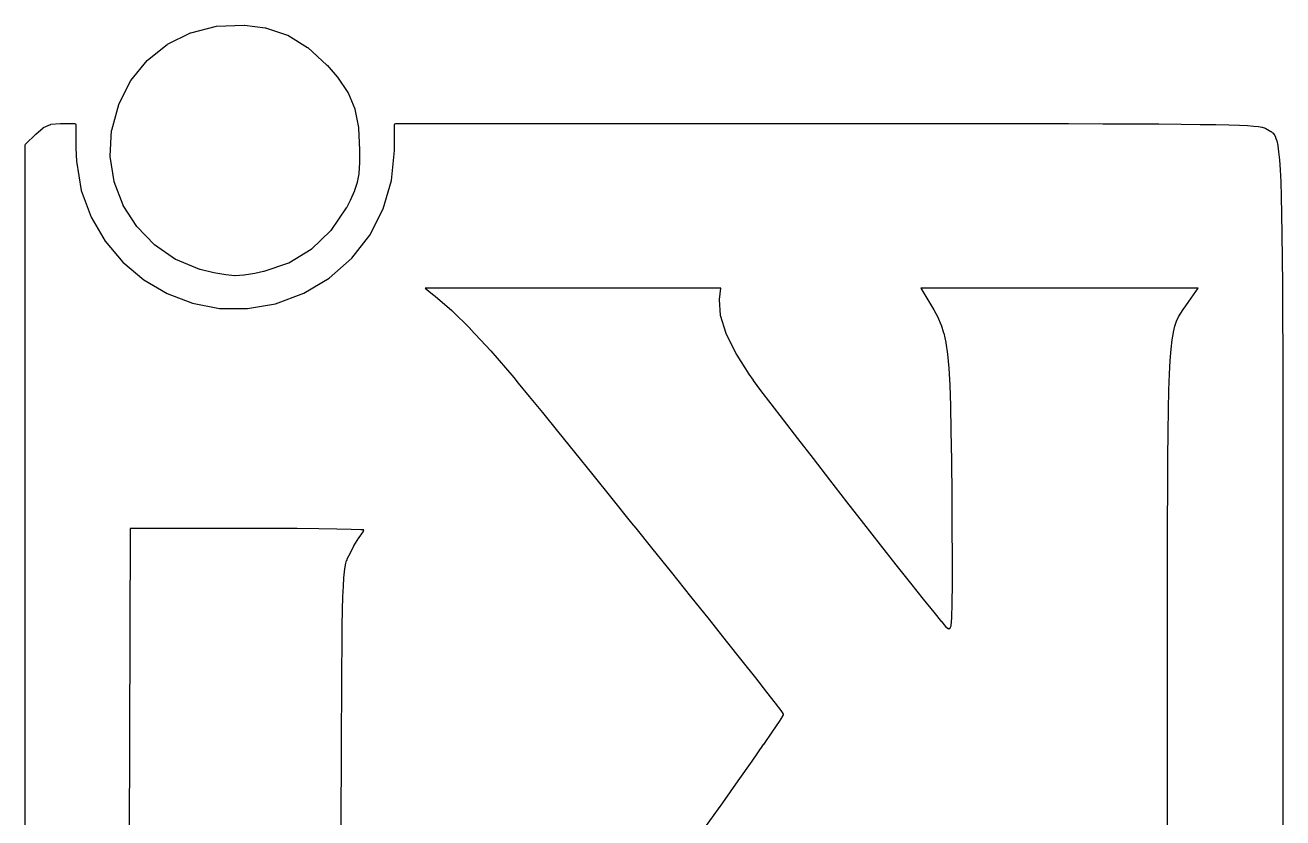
# Model space of a CAD drawing. Extents: x 131 to 165.5, y -106.3 to -66.1.
# Drawn here: x 160.753 to 165.482, y -69.098 to -66.118 of the extents above; entities that cross this region are included whole.
import ezdxf

# ---------------------------------------------------------------- set-up
doc = ezdxf.new("R2010")
doc.units = 0
doc.layers.add('BLACK', color=7, linetype='CONTINUOUS')

msp = doc.modelspace()

# ---------------------------------------------------------------- linework, layer by layer
at = {"layer": 'BLACK', "linetype": 'CONTINUOUS'}
for p, q in [((161.287967, -66.189159), (161.374551, -66.146327)), ((161.374551, -66.146327), (161.375102, -66.14629)), ((161.375102, -66.14629), (161.375547, -66.14596)), ((161.375547, -66.14596), (161.471822, -66.121722)), ((161.471822, -66.121722), (161.472359, -66.121801)), ((161.472359, -66.121801), (161.472851, -66.121575)), ((161.472851, -66.121575), (161.576736, -66.11758)), ((161.576736, -66.11758), (161.577153, -66.117734)), ((161.577153, -66.117734), (161.577584, -66.117619)), ((161.577584, -66.117619), (161.655218, -66.127893)), ((161.655218, -66.127893), (161.655639, -66.128136)), ((161.655639, -66.128136), (161.656123, -66.1281)), ((161.656123, -66.1281), (161.738875, -66.155303)), ((161.738875, -66.155303), (161.73932, -66.155686)), ((161.73932, -66.155686), (161.739901, -66.155775)), ((161.739901, -66.155775), (161.814994, -66.201206)), ((161.212252, -66.249513), (161.287063, -66.189735)), ((161.287063, -66.189735), (161.287598, -66.189579)), ((161.287598, -66.189579), (161.287967, -66.189159)), ((161.814994, -66.201206), (161.815298, -66.20162)), ((161.815298, -66.20162), (161.815782, -66.201796)), ((161.815782, -66.201796), (161.887674, -66.267614)), ((161.150536, -66.325342), (161.211492, -66.250267)), ((161.211492, -66.250267), (161.211982, -66.250001)), ((161.211982, -66.250001), (161.212252, -66.249513)), ((161.887674, -66.267614), (161.8878, -66.267884)), ((161.8878, -66.267884), (161.888069, -66.268018)), ((161.888069, -66.268018), (161.926617, -66.312283)), ((161.10494, -66.414958), (161.149959, -66.326231)), ((161.149959, -66.326231), (161.150378, -66.325871)), ((161.150378, -66.325871), (161.150536, -66.325342)), ((161.926617, -66.312283), (161.92672, -66.312591)), ((161.92672, -66.312591), (161.92699, -66.31277)), ((161.92699, -66.31277), (161.966401, -66.371164)), ((161.966401, -66.371164), (161.966505, -66.371674)), ((161.966505, -66.371674), (161.966873, -66.372042)), ((161.966873, -66.372042), (161.992063, -66.432667)), ((161.078312, -66.512215), (161.104575, -66.415904)), ((161.104575, -66.415904), (161.104899, -66.415485)), ((161.104899, -66.415485), (161.10494, -66.414958)), ((161.992063, -66.432667), (161.992063, -66.433194)), ((161.992063, -66.433194), (161.992355, -66.433635)), ((161.992355, -66.433635), (162.00577, -66.502915)), ((160.754331, -66.565495), (160.792713, -66.527114)), ((160.792713, -66.527114), (160.792876, -66.527046)), ((160.792876, -66.527046), (160.792955, -66.526888)), ((160.792955, -66.526888), (160.820061, -66.503149)), ((160.820061, -66.503149), (160.820803, -66.502897)), ((160.820803, -66.502897), (160.821346, -66.502332)), ((160.821346, -66.502332), (160.848244, -66.490532)), ((160.848244, -66.490532), (160.849099, -66.490514)), ((160.849099, -66.490514), (160.849863, -66.490126)), ((160.849863, -66.490126), (160.886169, -66.487282)), ((160.886169, -66.487282), (160.886367, -66.487346)), ((160.886367, -66.487346), (160.88656, -66.487267)), ((160.88656, -66.487267), (160.938489, -66.487267)), ((160.938489, -66.487267), (160.942025, -66.488731)), ((160.942025, -66.488731), (160.943489, -66.492267)), ((160.943489, -66.492267), (160.943489, -66.580114)), ((161.072295, -66.610495), (161.078145, -66.51323)), ((161.078145, -66.51323), (161.078379, -66.512747)), ((161.078379, -66.512747), (161.078312, -66.512215)), ((162.00577, -66.502915), (162.005694, -66.503283)), ((162.005694, -66.503283), (162.005855, -66.503623)), ((162.005855, -66.503623), (162.009942, -66.58798)), ((162.1414, -66.492267), (162.142864, -66.488731)), ((162.1414, -66.58882), (162.1414, -66.492267)), ((162.142864, -66.488731), (162.1464, -66.487267)), ((162.1464, -66.487267), (163.766753, -66.487267)), ((163.766753, -66.487267), (163.977897, -66.48728)), ((163.977897, -66.48728), (163.977898, -66.48728)), ((163.977898, -66.48728), (164.182021, -66.48733)), ((164.182021, -66.48733), (164.182023, -66.48733)), ((164.182023, -66.48733), (164.365689, -66.48743)), ((164.365689, -66.48743), (164.365691, -66.48743)), ((164.365691, -66.48743), (164.529996, -66.487592)), ((164.529996, -66.487592), (164.529997, -66.487592)), ((164.529997, -66.487592), (164.529999, -66.487592)), ((164.529999, -66.487592), (164.676037, -66.487829)), ((164.676037, -66.487829), (164.676039, -66.48783)), ((164.676039, -66.48783), (164.676042, -66.487829)), ((164.676042, -66.487829), (164.804906, -66.488153)), ((164.804906, -66.488153), (164.804909, -66.488154)), ((164.804909, -66.488154), (164.804913, -66.488153)), ((164.804913, -66.488153), (164.917702, -66.488575)), ((164.917702, -66.488575), (164.917705, -66.488576)), ((164.917705, -66.488576), (164.91771, -66.488575)), ((164.91771, -66.488575), (165.015515, -66.489109)), ((165.015515, -66.489109), (165.01552, -66.489111)), ((165.01552, -66.489111), (165.015527, -66.489109)), ((165.015527, -66.489109), (165.099444, -66.489767)), ((165.099444, -66.489767), (165.099451, -66.48977)), ((165.099451, -66.48977), (165.09946, -66.489767)), ((165.09946, -66.489767), (165.170582, -66.490561)), ((165.170582, -66.490561), (165.170594, -66.490566)), ((165.170594, -66.490566), (165.170606, -66.490562)), ((165.170606, -66.490562), (165.230029, -66.491505)), ((165.230029, -66.491505), (165.230045, -66.491511)), ((165.230045, -66.491511), (165.230063, -66.491505)), ((165.230063, -66.491505), (165.278881, -66.492609)), ((165.278881, -66.492609), (165.278906, -66.49262)), ((165.278906, -66.49262), (165.27893, -66.492611)), ((165.27893, -66.492611), (165.31824, -66.493887)), ((165.31824, -66.493887), (165.318276, -66.493903)), ((165.318276, -66.493903), (165.318314, -66.49389)), ((165.318314, -66.49389), (165.349206, -66.495353)), ((165.349206, -66.495353), (165.34926, -66.495378)), ((165.34926, -66.495378), (165.34932, -66.495359)), ((165.34932, -66.495359), (165.372892, -66.497019)), ((165.372892, -66.497019), (165.372981, -66.497063)), ((165.372981, -66.497063), (165.373077, -66.497036)), ((165.373077, -66.497036), (165.390423, -66.498907)), ((165.390423, -66.498907), (165.390568, -66.498986)), ((165.390568, -66.498986), (165.390731, -66.49895)), ((165.390731, -66.49895), (165.402944, -66.501044)), ((165.402944, -66.501044), (165.403184, -66.501195)), ((165.403184, -66.501195), (165.403468, -66.501163)), ((165.403468, -66.501163), (165.411644, -66.503491)), ((165.411644, -66.503491), (165.412013, -66.503783)), ((165.412013, -66.503783), (165.412483, -66.503814)), ((165.412483, -66.503814), (165.417717, -66.50639)), ((165.417717, -66.50639), (165.417857, -66.506549)), ((165.417857, -66.506549), (165.418065, -66.50658)), ((165.418065, -66.50658), (165.423943, -66.510078)), ((165.423943, -66.510078), (165.430591, -66.513545)), ((165.430591, -66.513545), (165.43065, -66.513615)), ((165.43065, -66.513615), (165.430743, -66.513627)), ((165.430743, -66.513627), (165.436942, -66.517137)), ((165.436942, -66.517137), (165.437184, -66.517447)), ((165.437184, -66.517447), (165.437564, -66.517554)), ((165.437564, -66.517554), (165.443212, -66.521984)), ((165.443212, -66.521984), (165.443495, -66.522486)), ((165.443495, -66.522486), (165.444003, -66.522761)), ((165.444003, -66.522761), (165.449124, -66.529051)), ((165.449124, -66.529051), (165.449282, -66.529581)), ((165.449282, -66.529581), (165.449704, -66.529942)), ((165.449704, -66.529942), (165.454326, -66.539035)), ((160.752866, -66.569031), (160.754331, -66.565495)), ((160.752867, -66.569033), (160.752866, -66.569031)), ((160.752867, -68.760602), (160.752867, -66.569033)), ((160.943489, -66.580114), (160.94541, -66.629584)), ((165.454326, -66.539035), (165.454358, -66.539447)), ((165.454358, -66.539447), (165.454627, -66.539764)), ((165.454627, -66.539764), (165.458773, -66.552603)), ((165.458773, -66.552603), (165.45875, -66.552878)), ((165.45875, -66.552878), (165.458907, -66.553107)), ((165.458907, -66.553107), (165.462605, -66.57063)), ((165.462605, -66.57063), (165.462572, -66.570806)), ((165.462572, -66.570806), (165.462664, -66.570962)), ((165.462664, -66.570962), (165.465938, -66.594113)), ((161.072478, -66.611027), (161.072295, -66.610495)), ((161.072347, -66.611577), (161.072478, -66.611027)), ((161.087201, -66.705435), (161.072347, -66.611577)), ((162.009948, -66.588252), (162.009669, -66.634337)), ((162.009942, -66.58798), (162.009892, -66.588116)), ((162.009892, -66.588116), (162.009948, -66.588252)), ((162.130603, -66.702042), (162.1414, -66.58882)), ((165.465938, -66.594113), (165.465908, -66.594226)), ((165.465908, -66.594226), (165.465964, -66.594331)), ((165.465964, -66.594331), (165.46884, -66.624053)), ((165.46884, -66.624053), (165.468817, -66.624127)), ((165.468817, -66.624127), (165.468852, -66.624198)), ((165.468852, -66.624198), (165.471356, -66.661429)), ((160.94541, -66.629584), (160.964051, -66.739235)), ((162.007387, -66.676303), (162.001821, -66.708435)), ((162.007453, -66.675718), (162.007318, -66.675998)), ((162.007318, -66.675998), (162.007387, -66.676303)), ((162.009662, -66.634575), (162.007453, -66.675718)), ((162.009669, -66.634337), (162.009619, -66.634454)), ((162.009619, -66.634454), (162.009662, -66.634575)), ((165.471356, -66.661429), (165.471338, -66.661481)), ((165.471338, -66.661481), (165.471361, -66.661529)), ((165.471361, -66.661529), (165.473518, -66.707213)), ((161.087486, -66.7059), (161.087201, -66.705435)), ((161.087472, -66.706445), (161.087486, -66.7059)), ((161.121172, -66.794302), (161.087472, -66.706445)), ((162.001632, -66.709181), (161.991323, -66.739721)), ((162.001821, -66.708435), (162.001604, -66.708776)), ((162.001604, -66.708776), (162.001632, -66.709181)), ((162.099255, -66.808749), (162.130603, -66.702042)), ((165.473518, -66.707213), (165.473505, -66.707247)), ((165.473505, -66.707247), (165.473521, -66.707282)), ((165.473521, -66.707282), (165.475357, -66.762361)), ((160.964051, -66.739235), (161.000762, -66.839857)), ((161.991142, -66.740182), (161.974704, -66.776548)), ((161.99115, -66.739918), (161.991142, -66.740182)), ((161.991323, -66.739721), (161.99115, -66.739918)), ((165.475357, -66.762361), (165.475348, -66.762384)), ((165.475348, -66.762384), (165.475359, -66.762409)), ((165.475359, -66.762409), (165.476899, -66.827823)), ((161.121535, -66.794685), (161.121172, -66.794302)), ((161.121628, -66.795205), (161.121535, -66.794685)), ((161.172316, -66.874464), (161.121628, -66.795205)), ((161.960329, -66.804548), (161.901794, -66.890249)), ((161.960397, -66.804222), (161.960329, -66.804548)), ((161.96065, -66.804007), (161.960397, -66.804222)), ((161.974598, -66.776768), (161.96065, -66.804007)), ((161.974608, -66.776637), (161.974598, -66.776768)), ((161.974704, -66.776548), (161.974608, -66.776637)), ((162.048783, -66.90691), (162.099255, -66.808749)), ((161.000762, -66.839857), (161.053467, -66.930254)), ((165.476899, -66.827823), (165.476891, -66.827841)), ((165.476891, -66.827841), (165.476899, -66.827858)), ((165.476899, -66.827858), (165.478169, -66.904551)), ((161.172742, -66.874761), (161.172316, -66.874464)), ((161.172934, -66.875246), (161.172742, -66.874761)), ((161.238751, -66.943312), (161.172934, -66.875246)), ((161.901128, -66.891035), (161.829082, -66.960223)), ((161.901343, -66.890543), (161.901128, -66.891035)), ((161.901794, -66.890249), (161.901343, -66.890543)), ((161.980639, -66.994238), (162.048783, -66.90691)), ((165.478169, -66.904551), (165.478164, -66.904562)), ((165.478164, -66.904562), (165.47817, -66.904575)), ((165.47817, -66.904575), (165.479195, -66.993486)), ((161.053467, -66.930254), (161.12009, -67.00912)), ((161.23923, -66.94352), (161.238751, -66.943312)), ((161.239516, -66.943959), (161.23923, -66.94352)), ((161.318605, -66.998235), (161.239516, -66.943959)), ((161.319127, -66.998345), (161.318605, -66.998235)), ((161.319503, -66.998724), (161.319127, -66.998345)), ((161.410003, -67.036614), (161.319503, -66.998724)), ((161.828226, -66.960884), (161.744554, -67.012008)), ((161.828558, -66.960427), (161.828226, -66.960884)), ((161.829082, -66.960223), (161.828558, -66.960427)), ((161.896265, -67.068455), (161.980639, -66.994238)), ((165.479195, -66.993486), (165.479191, -66.993495)), ((165.479191, -66.993495), (165.479195, -66.993505)), ((165.479195, -66.993505), (165.480001, -67.095577)), ((161.12009, -67.00912), (161.198531, -67.075105)), ((161.410419, -67.036615), (161.410003, -67.036614)), ((161.410756, -67.036861), (161.410419, -67.036615)), ((161.462022, -67.049285), (161.410756, -67.036861)), ((161.462207, -67.049256), (161.462022, -67.049285)), ((161.462367, -67.049356), (161.462207, -67.049256)), ((161.506865, -67.056877), (161.462367, -67.049356)), ((161.616271, -67.051154), (161.575797, -67.058024)), ((161.616359, -67.051098), (161.616271, -67.051154)), ((161.616465, -67.051118), (161.616359, -67.051098)), ((161.649562, -67.044143), (161.616465, -67.051118)), ((161.649818, -67.043967), (161.649562, -67.044143)), ((161.650129, -67.043988), (161.649818, -67.043967)), ((161.743545, -67.012479), (161.650129, -67.043988)), ((161.743981, -67.012097), (161.743545, -67.012479)), ((161.744554, -67.012008), (161.743981, -67.012097)), ((161.198531, -67.075105), (161.286699, -67.126879)), ((161.507075, -67.056828), (161.506865, -67.056877)), ((161.507266, -67.056928), (161.507075, -67.056828)), ((161.541568, -67.0599), (161.507266, -67.056928)), ((161.541923, -67.059787), (161.541568, -67.0599)), ((161.542275, -67.059911), (161.541923, -67.059787)), ((161.575236, -67.058086), (161.542275, -67.059911)), ((161.575504, -67.057957), (161.575236, -67.058086)), ((161.575797, -67.058024), (161.575504, -67.057957)), ((161.800059, -67.125857), (161.896265, -67.068455)), ((165.480001, -67.095577), (165.479998, -67.095584)), ((165.479998, -67.095584), (165.480001, -67.095591)), ((165.480001, -67.095591), (165.480034, -67.101841)), ((165.480034, -67.101841), (165.480614, -67.211766)), ((161.286699, -67.126879), (161.382491, -67.1631)), ((161.694649, -67.165158), (161.800059, -67.125857)), ((163.368534, -67.106868), (162.256972, -67.107113)), ((162.256972, -67.107113), (162.284929, -67.128769)), ((162.284929, -67.128769), (162.284938, -67.128785)), ((162.284938, -67.128785), (162.284955, -67.12879)), ((162.284955, -67.12879), (162.294336, -67.136157)), ((162.294336, -67.136157), (162.294397, -67.136265)), ((162.294397, -67.136265), (162.294516, -67.136305)), ((162.294516, -67.136305), (162.357451, -67.190654)), ((163.363857, -67.149296), (163.368534, -67.106868)), ((164.121161, -67.106867), (164.154594, -67.162386)), ((165.162688, -67.106867), (164.121161, -67.106867)), ((165.128327, -67.156821), (165.162688, -67.106867)), ((161.382491, -67.1631), (161.483796, -67.182438)), ((161.483796, -67.182438), (161.588549, -67.183568)), ((161.588549, -67.183568), (161.694649, -67.165158)), ((162.357451, -67.190654), (162.357529, -67.19081)), ((162.357529, -67.19081), (162.357693, -67.190877)), ((162.357693, -67.190877), (162.426507, -67.258698)), ((163.363835, -67.150132), (163.363979, -67.149717)), ((163.367138, -67.207475), (163.363835, -67.150132)), ((163.363979, -67.149717), (163.363857, -67.149296)), ((164.154594, -67.162386), (164.154598, -67.162417)), ((164.154598, -67.162417), (164.154624, -67.162437)), ((164.154624, -67.162437), (164.169306, -67.187476)), ((164.169306, -67.187476), (164.169322, -67.187596)), ((164.169322, -67.187596), (164.169416, -67.187674)), ((164.169416, -67.187674), (164.183954, -67.215255)), ((165.097997, -67.199982), (165.107025, -67.186639)), ((165.107025, -67.186639), (165.107092, -67.186594)), ((165.107092, -67.186594), (165.107111, -67.186516)), ((165.107111, -67.186516), (165.117181, -67.172554)), ((165.117181, -67.172554), (165.128327, -67.156821)), ((163.367416, -67.208052), (163.367138, -67.207475)), ((163.367361, -67.208692), (163.367416, -67.208052)), ((163.388893, -67.276967), (163.367361, -67.208692)), ((164.183954, -67.215255), (164.183973, -67.215463)), ((164.183973, -67.215463), (164.184124, -67.21561)), ((164.184124, -67.21561), (164.19622, -67.243724)), ((164.19622, -67.243724), (164.196223, -67.243977)), ((165.076007, -67.249368), (165.082245, -67.230766)), ((165.082245, -67.230766), (165.082423, -67.23056)), ((165.082423, -67.23056), (165.082433, -67.230289)), ((165.082433, -67.230289), (165.089544, -67.214626)), ((165.089544, -67.214626), (165.089733, -67.214448)), ((165.089733, -67.214448), (165.089768, -67.214191)), ((165.089768, -67.214191), (165.097809, -67.200282)), ((165.097809, -67.200282), (165.097959, -67.200166)), ((165.097959, -67.200166), (165.097997, -67.199982)), ((165.480614, -67.211766), (165.480612, -67.21177)), ((165.480612, -67.21177), (165.480614, -67.211775)), ((165.480614, -67.211775), (165.481059, -67.342994)), ((162.426507, -67.258698), (162.426558, -67.258818)), ((162.426558, -67.258818), (162.426677, -67.258874)), ((162.426677, -67.258874), (162.503275, -67.34213)), ((163.38916, -67.277286), (163.388893, -67.276967)), ((163.389191, -67.277704), (163.38916, -67.277286)), ((163.429165, -67.357453), (163.389191, -67.277704)), ((164.196223, -67.243977), (164.196388, -67.244172)), ((164.196388, -67.244172), (164.206293, -67.275022)), ((164.206293, -67.275022), (164.206273, -67.275265)), ((164.206273, -67.275265), (164.206413, -67.275465)), ((164.206413, -67.275465), (164.214375, -67.311258)), ((165.06573, -67.300907), (165.070393, -67.272866)), ((165.070393, -67.272866), (165.07049, -67.272709)), ((165.070461, -67.272526), (165.075884, -67.249798)), ((165.07049, -67.272709), (165.070461, -67.272526)), ((165.075884, -67.249798), (165.076023, -67.249605)), ((165.076023, -67.249605), (165.076007, -67.249368)), ((164.214375, -67.311258), (164.21434, -67.311452)), ((164.21434, -67.311452), (164.214442, -67.311622)), ((164.214442, -67.311622), (164.220709, -67.354561)), ((165.0584, -67.378101), (165.061716, -67.335876)), ((165.061716, -67.335876), (165.06176, -67.335789)), ((165.061734, -67.335697), (165.065695, -67.301158)), ((165.06176, -67.335789), (165.061734, -67.335697)), ((165.065695, -67.301158), (165.06576, -67.301039)), ((165.06576, -67.301039), (165.06573, -67.300907)), ((162.503275, -67.34213), (162.503307, -67.342219)), ((162.503307, -67.342219), (162.503392, -67.342262)), ((162.503392, -67.342262), (162.589684, -67.442924)), ((163.429355, -67.357618), (163.429165, -67.357453)), ((163.429398, -67.357868), (163.429355, -67.357618)), ((163.474706, -67.43015), (163.429398, -67.357868)), ((164.220709, -67.354561), (164.220674, -67.354698)), ((164.220674, -67.354698), (164.22074, -67.354824)), ((164.22074, -67.354824), (164.225561, -67.407115)), ((165.055666, -67.429323), (165.058392, -67.378225)), ((165.058392, -67.378225), (165.05842, -67.378164)), ((165.05842, -67.378164), (165.0584, -67.378101)), ((165.481059, -67.342994), (165.481057, -67.342997)), ((165.481057, -67.342997), (165.481059, -67.343001)), ((165.481059, -67.343001), (165.481362, -67.490205)), ((163.47484, -67.430245), (163.474706, -67.43015)), ((163.474878, -67.430406), (163.47484, -67.430245)), ((163.491096, -67.453052), (163.474878, -67.430406)), ((164.225561, -67.407115), (164.225532, -67.407205)), ((164.225532, -67.407205), (164.225574, -67.407291)), ((164.225574, -67.407291), (164.229198, -67.471136)), ((165.053467, -67.490565), (165.055662, -67.42941)), ((165.055662, -67.42941), (165.055681, -67.429367)), ((165.055681, -67.429367), (165.055666, -67.429323)), ((162.589684, -67.442924), (162.589697, -67.442964)), ((162.589697, -67.442964), (162.589735, -67.442984)), ((162.589735, -67.442984), (162.606899, -67.463653)), ((162.606899, -67.463653), (162.606902, -67.463664)), ((162.606902, -67.463664), (162.606913, -67.46367)), ((162.606913, -67.46367), (162.647694, -67.513232)), ((163.491141, -67.45308), (163.491096, -67.453052)), ((163.491155, -67.453132), (163.491141, -67.45308)), ((163.519208, -67.490688), (163.491155, -67.453132)), ((164.229198, -67.471136), (164.229178, -67.471192)), ((164.229178, -67.471192), (164.229203, -67.471247)), ((164.229203, -67.471247), (164.231878, -67.548853)), ((162.647694, -67.513232), (162.647696, -67.513241)), ((162.647696, -67.513241), (162.647705, -67.513246)), ((162.647705, -67.513246), (162.697461, -67.574163)), ((163.519226, -67.490698), (163.519208, -67.490688)), ((163.519232, -67.49072), (163.519226, -67.490698)), ((163.557448, -67.541045), (163.519232, -67.49072)), ((165.051746, -67.563025), (165.053465, -67.490626)), ((165.053465, -67.490626), (165.053478, -67.490595)), ((165.053478, -67.490595), (165.053467, -67.490565)), ((165.481362, -67.490205), (165.48136, -67.490207)), ((165.48136, -67.490207), (165.481362, -67.49021)), ((165.481362, -67.49021), (165.481548, -67.654343)), ((162.697461, -67.574163), (162.697462, -67.574169)), ((162.697462, -67.574169), (162.697468, -67.574172)), ((162.697468, -67.574172), (162.754835, -67.644744)), ((163.557458, -67.54105), (163.557448, -67.541045)), ((163.557461, -67.541062), (163.557458, -67.54105)), ((163.604168, -67.602014), (163.557461, -67.541062)), ((164.231878, -67.548853), (164.231865, -67.548886)), ((164.231865, -67.548886), (164.23188, -67.548919)), ((164.23188, -67.548919), (164.233856, -67.642489)), ((165.050445, -67.647898), (165.051746, -67.563067)), ((165.051754, -67.563047), (165.051746, -67.563025)), ((165.051746, -67.563067), (165.051754, -67.563047)), ((163.604175, -67.602018), (163.604168, -67.602014)), ((163.604177, -67.602025), (163.604175, -67.602018)), ((163.657701, -67.671463), (163.604177, -67.602025)), ((162.754835, -67.644744), (162.754836, -67.644749)), ((162.754836, -67.644749), (162.75484, -67.644751)), ((162.75484, -67.644751), (162.818454, -67.723277)), ((164.233856, -67.642489), (164.233848, -67.642507)), ((164.233848, -67.642507), (164.233857, -67.642526)), ((164.233857, -67.642526), (164.235382, -67.754264)), ((165.049505, -67.746374), (165.050444, -67.647928)), ((165.050444, -67.647928), (165.05045, -67.647912)), ((165.05045, -67.647912), (165.050445, -67.647898)), ((165.481548, -67.654343), (165.481547, -67.654344)), ((165.481547, -67.654344), (165.481548, -67.654346)), ((165.481548, -67.654346), (165.481642, -67.836349)), ((163.657705, -67.671465), (163.657701, -67.671463)), ((163.657707, -67.671472), (163.657705, -67.671465)), ((163.716378, -67.747255), (163.657707, -67.671472)), ((162.818454, -67.723277), (162.818454, -67.72328)), ((162.818454, -67.72328), (162.818458, -67.723282)), ((162.818458, -67.723282), (162.886958, -67.808062)), ((163.716381, -67.747257), (163.716378, -67.747255)), ((163.716383, -67.747262), (163.716381, -67.747257)), ((163.778527, -67.827248), (163.716383, -67.747262)), ((164.235382, -67.754264), (164.235378, -67.754273)), ((164.235378, -67.754273), (164.235382, -67.754283)), ((164.235382, -67.754283), (164.236704, -67.886395)), ((165.04887, -67.859646), (165.049505, -67.746394)), ((165.049509, -67.746384), (165.049505, -67.746374)), ((165.049505, -67.746394), (165.049509, -67.746384)), ((162.886958, -67.808062), (162.886958, -67.808064)), ((162.886958, -67.808064), (162.886962, -67.808066)), ((162.886962, -67.808066), (162.958982, -67.897399)), ((163.778529, -67.827249), (163.778527, -67.827248)), ((163.778531, -67.827254), (163.778529, -67.827249)), ((163.842477, -67.909302), (163.778531, -67.827254)), ((165.481642, -67.836349), (165.481641, -67.83635)), ((165.481641, -67.83635), (165.481642, -67.836351)), ((165.481642, -67.836351), (165.481671, -68.037164)), ((162.958982, -67.897399), (162.958982, -67.8974)), ((162.958982, -67.8974), (162.958985, -67.897402)), ((162.958985, -67.897402), (163.033166, -67.989588)), ((164.236704, -67.886395), (164.236701, -67.886401)), ((164.236701, -67.886401), (164.236704, -67.886407)), ((164.236704, -67.886407), (164.237613, -68.006396)), ((165.048484, -67.988901), (165.04887, -67.859659)), ((165.048872, -67.859652), (165.04887, -67.859646)), ((165.04887, -67.859659), (165.048872, -67.859652)), ((163.842481, -67.909304), (163.842477, -67.909302)), ((163.842482, -67.909307), (163.842481, -67.909304)), ((163.906556, -67.991276), (163.842482, -67.909307)), ((163.033166, -67.989588), (163.033166, -67.98959)), ((163.033166, -67.98959), (163.033168, -67.989591)), ((163.033168, -67.989591), (163.048415, -68.008571)), ((163.906559, -67.991277), (163.906556, -67.991276)), ((163.90656, -67.991281), (163.906559, -67.991277)), ((163.969092, -68.071028), (163.90656, -67.991281)), ((165.048288, -68.135327), (165.048484, -67.988909)), ((165.048485, -67.988905), (165.048484, -67.988901)), ((165.048484, -67.988909), (165.048485, -67.988905)), ((161.147182, -68.009978), (161.14412, -69.181858)), ((161.587845, -68.009978), (161.147182, -68.009978)), ((161.685643, -68.010141), (161.587845, -68.009978)), ((161.685644, -68.010142), (161.685643, -68.010141)), ((161.776017, -68.01061), (161.685644, -68.010142)), ((161.776018, -68.010611), (161.776017, -68.01061)), ((161.856584, -68.011347), (161.776018, -68.010611)), ((161.856585, -68.011346), (161.856584, -68.011347)), ((161.924852, -68.012314), (161.856585, -68.011346)), ((161.924854, -68.012315), (161.924852, -68.012314)), ((161.978506, -68.013478), (161.924854, -68.012315)), ((162.015018, -68.014796), (161.978506, -68.013478)), ((161.989194, -68.0759), (162.007981, -68.045747)), ((162.007981, -68.045747), (162.008105, -68.045657)), ((162.008105, -68.045657), (162.00814, -68.045507)), ((162.00814, -68.045507), (162.009123, -68.044115)), ((162.009123, -68.044115), (162.023203, -68.022253)), ((162.026176, -68.015734), (162.015018, -68.014796)), ((162.023203, -68.022253), (162.026176, -68.015734)), ((163.048415, -68.008571), (163.108144, -68.082928)), ((164.237613, -68.006396), (164.237608, -68.006406)), ((164.237608, -68.006406), (164.237613, -68.006417)), ((164.237613, -68.006417), (164.23802, -68.123046)), ((165.481671, -68.037165), (165.481661, -68.257732)), ((165.481671, -68.037164), (165.481671, -68.037165)), ((161.969379, -68.113022), (161.989027, -68.07619)), ((161.989027, -68.07619), (161.989164, -68.076076)), ((161.989164, -68.076076), (161.989194, -68.0759)), ((163.108144, -68.082928), (163.108144, -68.08293)), ((163.108144, -68.08293), (163.108147, -68.082932)), ((163.108147, -68.082932), (163.182554, -68.17572)), ((163.969096, -68.07103), (163.969092, -68.071028)), ((163.969098, -68.071035), (163.969096, -68.07103)), ((164.028414, -68.146419), (163.969098, -68.071035)), ((161.955591, -68.154242), (161.958335, -68.141042)), ((161.958335, -68.141042), (161.958476, -68.140834)), ((161.958453, -68.140583), (161.961579, -68.130464)), ((161.958476, -68.140834), (161.958453, -68.140583)), ((161.961579, -68.130464), (161.961743, -68.130265)), ((161.961743, -68.130265), (161.961745, -68.130006)), ((161.961745, -68.130006), (161.965281, -68.121576)), ((161.965281, -68.121576), (161.965375, -68.121482)), ((161.965375, -68.121482), (161.965383, -68.12135)), ((161.965383, -68.12135), (161.969282, -68.113214)), ((161.969282, -68.113214), (161.969367, -68.113137)), ((161.969367, -68.113137), (161.969379, -68.113022)), ((164.23802, -68.123077), (164.237767, -68.218544)), ((164.23802, -68.123046), (164.238013, -68.123061)), ((164.238013, -68.123061), (164.23802, -68.123077)), ((165.048227, -68.300114), (165.048288, -68.135332)), ((165.048289, -68.135329), (165.048288, -68.135327)), ((165.048288, -68.135332), (165.048289, -68.135329)), ((161.951038, -68.196045), (161.953111, -68.1725)), ((161.953111, -68.1725), (161.953169, -68.172388)), ((161.953137, -68.172267), (161.955531, -68.154589)), ((161.953169, -68.172388), (161.953137, -68.172267)), ((161.955531, -68.154589), (161.955625, -68.154425)), ((161.955625, -68.154425), (161.955591, -68.154242)), ((163.182554, -68.17572), (163.182554, -68.175722)), ((163.182554, -68.175722), (163.182556, -68.175723)), ((163.182556, -68.175723), (163.255035, -68.266264)), ((164.028418, -68.146421), (164.028414, -68.146419)), ((164.02842, -68.146427), (164.028418, -68.146421)), ((164.082848, -68.215307), (164.02842, -68.146427)), ((161.947716, -68.266564), (161.949239, -68.227101)), ((161.949239, -68.227101), (161.94926, -68.227054)), ((161.949243, -68.227004), (161.951027, -68.196195)), ((161.94926, -68.227054), (161.949243, -68.227004)), ((161.951027, -68.196195), (161.951062, -68.196122)), ((161.951062, -68.196122), (161.951038, -68.196045)), ((164.082854, -68.21531), (164.082848, -68.215307)), ((164.082857, -68.215318), (164.082854, -68.21531)), ((164.130725, -68.275553), (164.082857, -68.215318)), ((164.237767, -68.218592), (164.236857, -68.292617)), ((164.237767, -68.218544), (164.237757, -68.218567)), ((164.237757, -68.218567), (164.237767, -68.218592)), ((161.946421, -68.316138), (161.947714, -68.266626)), ((161.947714, -68.266626), (161.947727, -68.266595)), ((161.947727, -68.266595), (161.947716, -68.266564)), ((163.255035, -68.266264), (163.255035, -68.266266)), ((163.255035, -68.266266), (163.255037, -68.266267)), ((163.255037, -68.266267), (163.32422, -68.352857)), ((164.130734, -68.275558), (164.130725, -68.275553)), ((164.130738, -68.275569), (164.130734, -68.275558)), ((164.170374, -68.325016), (164.130738, -68.275569)), ((165.481661, -68.257733), (165.481636, -68.498991)), ((165.481661, -68.257732), (165.481661, -68.257733)), ((161.945327, -68.377133), (161.94642, -68.316179)), ((161.94642, -68.316179), (161.946428, -68.316158)), ((161.946428, -68.316158), (161.946421, -68.316138)), ((164.170391, -68.325025), (164.170374, -68.325016)), ((164.170398, -68.325046), (164.170391, -68.325025)), ((164.200128, -68.361565), (164.170398, -68.325046)), ((164.236855, -68.292706), (164.235291, -68.345004)), ((164.236857, -68.292617), (164.236838, -68.292661)), ((164.236838, -68.292661), (164.236855, -68.292706)), ((165.048227, -68.300115), (165.048227, -68.300114)), ((165.048227, -68.300116), (165.048227, -68.300115)), ((165.048243, -68.484447), (165.048227, -68.300116)), ((161.944403, -68.450948), (161.945326, -68.37716)), ((161.945326, -68.37716), (161.945332, -68.377145)), ((161.945332, -68.377145), (161.945327, -68.377133)), ((163.32422, -68.352857), (163.32422, -68.352859)), ((163.32422, -68.352859), (163.324224, -68.352861)), ((163.324224, -68.352861), (163.38875, -68.433801)), ((164.200174, -68.36159), (164.200128, -68.361565)), ((164.20019, -68.361638), (164.200174, -68.36159)), ((164.218345, -68.383088), (164.20019, -68.361638)), ((164.232788, -68.37683), (164.229929, -68.384837)), ((164.233066, -68.375513), (164.232753, -68.376135)), ((164.232753, -68.376135), (164.232788, -68.37683)), ((164.23528, -68.345219), (164.233066, -68.375513)), ((164.235291, -68.345004), (164.235243, -68.345109)), ((164.235243, -68.345109), (164.23528, -68.345219)), ((164.218452, -68.383143), (164.218345, -68.383088)), ((164.218495, -68.383258), (164.218452, -68.383143)), ((164.221554, -68.386556), (164.218495, -68.383258)), ((164.222647, -68.387057), (164.221554, -68.386556)), ((164.223539, -68.387865), (164.222647, -68.387057)), ((164.22432, -68.387826), (164.223539, -68.387865)), ((164.225032, -68.388153), (164.22432, -68.387826)), ((164.226159, -68.387734), (164.225032, -68.388153)), ((164.227361, -68.387675), (164.226159, -68.387734)), ((164.227886, -68.387094), (164.227361, -68.387675)), ((164.22862, -68.386822), (164.227886, -68.387094)), ((164.229121, -68.385728), (164.22862, -68.386822)), ((164.229929, -68.384837), (164.229121, -68.385728)), ((161.943619, -68.538983), (161.944403, -68.450967)), ((161.944406, -68.450957), (161.944403, -68.450948)), ((161.944403, -68.450967), (161.944406, -68.450957)), ((163.38875, -68.433801), (163.38875, -68.433803)), ((163.38875, -68.433803), (163.388755, -68.433806)), ((163.388755, -68.433806), (163.447261, -68.507394)), ((163.447261, -68.507394), (163.447262, -68.507399)), ((163.447262, -68.507399), (163.447266, -68.507401)), ((163.447266, -68.507401), (163.498389, -68.571939)), ((165.048243, -68.484448), (165.048243, -68.484447)), ((165.04828, -68.689512), (165.048243, -68.484448)), ((165.481636, -68.498992), (165.481622, -68.761889)), ((165.481636, -68.498991), (165.481636, -68.498992)), ((161.942945, -68.642632), (161.943619, -68.538996)), ((161.943621, -68.538989), (161.943619, -68.538983)), ((161.943619, -68.538996), (161.943621, -68.538989)), ((163.498389, -68.571939), (163.498391, -68.571946)), ((163.498391, -68.571946), (163.498397, -68.57195)), ((163.498397, -68.57195), (163.540775, -68.625735)), ((161.94235, -68.763291), (161.942945, -68.642641)), ((161.942946, -68.642636), (161.942945, -68.642632)), ((161.942945, -68.642641), (161.942946, -68.642636)), ((163.540775, -68.625735), (163.540778, -68.625746)), ((163.540778, -68.625746), (163.540788, -68.625752)), ((163.540788, -68.625752), (163.573056, -68.667085)), ((163.573056, -68.667085), (163.573063, -68.66711)), ((163.573063, -68.66711), (163.573086, -68.667124)), ((163.573086, -68.667124), (163.593881, -68.694304)), ((163.593881, -68.694304), (163.593908, -68.694408)), ((163.593908, -68.694408), (163.594001, -68.694467)), ((163.594001, -68.694467), (163.60196, -68.705793)), ((163.60196, -68.705793), (163.60209, -68.706378)), ((163.60209, -68.706378), (163.602512, -68.70681)), ((163.602795, -68.709528), (163.602472, -68.710036)), ((163.602512, -68.70681), (163.602495, -68.708186)), ((163.602495, -68.708186), (163.602795, -68.709528)), ((165.04828, -68.689513), (165.04828, -68.689512)), ((165.048289, -68.812132), (165.04828, -68.689513)), ((163.58738, -68.736123), (163.563035, -68.77235)), ((163.587397, -68.736037), (163.58738, -68.736123)), ((163.587467, -68.735988), (163.587397, -68.736037)), ((163.600348, -68.715426), (163.587467, -68.735988)), ((163.600415, -68.715024), (163.600348, -68.715426)), ((163.600707, -68.71474), (163.600415, -68.715024)), ((163.602465, -68.710637), (163.600707, -68.71474)), ((163.602472, -68.710036), (163.602465, -68.710637)), ((160.752876, -69.022739), (160.752867, -68.760602)), ((161.941805, -68.902354), (161.94235, -68.763296)), ((161.942351, -68.763293), (161.94235, -68.763291)), ((161.94235, -68.763296), (161.942351, -68.763293)), ((163.563002, -68.772398), (163.528364, -68.822661)), ((163.563008, -68.772367), (163.563002, -68.772398)), ((163.563035, -68.77235), (163.563008, -68.772367)), ((165.481622, -68.761889), (165.481622, -68.80404)), ((165.481622, -68.80404), (165.481645, -69.064666)), ((163.528346, -68.822687), (163.484585, -68.885355)), ((163.528349, -68.82267), (163.528346, -68.822687)), ((163.528364, -68.822661), (163.528349, -68.82267)), ((165.048265, -69.029081), (165.048289, -68.812132)), ((163.484574, -68.885371), (163.432863, -68.958815)), ((163.484576, -68.88536), (163.484574, -68.885371)), ((163.484585, -68.885355), (163.484576, -68.88536)), ((161.941279, -69.061215), (161.941805, -68.902357)), ((161.941805, -68.902355), (161.941805, -68.902354)), ((161.941805, -68.902357), (161.941805, -68.902355)), ((163.432855, -68.958826), (163.374364, -69.041417)), ((163.432856, -68.958819), (163.432855, -68.958826)), ((163.432863, -68.958815), (163.432856, -68.958819)), ((160.752876, -69.02274), (160.752876, -69.022739)), ((160.752908, -69.263241), (160.752876, -69.02274)), ((165.048231, -69.224641), (165.048265, -69.029081)), ((161.940745, -69.240074), (161.941279, -69.061217)), ((161.941279, -69.061216), (161.941279, -69.061215)), ((161.941279, -69.061217), (161.941279, -69.061216)), ((163.374358, -69.041426), (163.310258, -69.131534)), ((163.374359, -69.041419), (163.374358, -69.041426)), ((163.374364, -69.041417), (163.374359, -69.041419)), ((165.481645, -69.064666), (165.481646, -69.064667)), ((165.481646, -69.064667), (165.481685, -69.303795))]:
    msp.add_line(p, q, dxfattribs=at)

doc.saveas('drawing.dxf')
